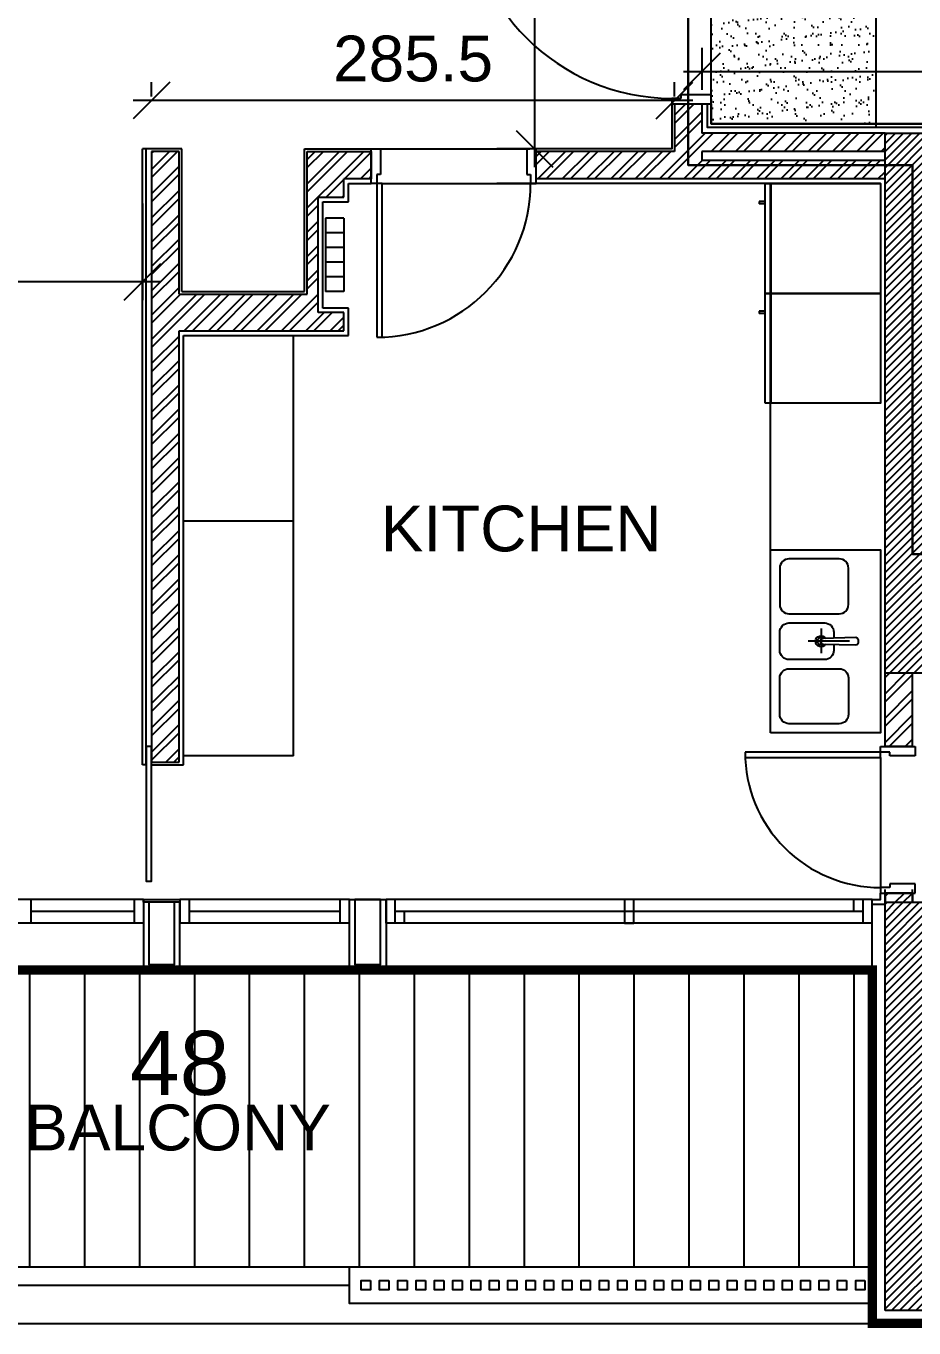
# Model space of a CAD drawing. Extents: x 0 to 47, y -4.1 to 58.5.
# Drawn here: x 6.89 to 11.74, y 3.47 to 10.58 of the extents above; entities that cross this region are included whole.
import ezdxf
from ezdxf.enums import TextEntityAlignment as Align

# ---------------------------------------------------------------- set-up
doc = ezdxf.new("R2010")
doc.units = 0
doc.header["$MEASUREMENT"] = 0
doc.header["$PDMODE"] = 35
doc.header["$PDSIZE"] = 0.3
doc.layers.get('0').update_dxf_attribs({"linetype": 'CONTINUOUS'})
doc.layers.get('DEFPOINTS').update_dxf_attribs({"linetype": 'CONTINUOUS'})
for name, color, linetype in [('04', 4, 'CONTINUOUS'), ('A-ALU', 9, 'CONTINUOUS'), ('A-AREAS', 6, 'CONTINUOUS'), ('A-AREAS-TXT', 6, 'CONTINUOUS'), ('A-BALUST', 1, 'CONTINUOUS'), ('A-claustra', 9, 'CONTINUOUS'), ('a-dim', 3, 'CONTINUOUS'), ('A-DOORS', 1, 'CONTINUOUS'), ('A-HATCH-CONC', 8, 'CONTINUOUS'), ('A-HATCH-WALL', 8, 'CONTINUOUS'), ('a-kitchen', 61, 'CONTINUOUS'), ('a-kitchen-50', 61, 'CONTINUOUS'), ('A-moquette', 137, 'CONTINUOUS'), ('A-NOMENCLATURE', 3, 'CONTINUOUS'), ('A-PLASTER', 8, 'CONTINUOUS'), ('A-PORTE', 1, 'CONTINUOUS'), ('A-proj-marble', 137, 'CONTINUOUS'), ('A-proj-wood', 5, 'CONTINUOUS'), ('A-PROJECTION', 9, 'CONTINUOUS'), ('a-revetement', 1, 'CONTINUOUS'), ('A-sect-marble', 1, 'CONTINUOUS'), ('a-stru-fac', 200, 'CONTINUOUS'), ('A-TILES', 137, 'CONTINUOUS'), ('A-WALL', 4, 'CONTINUOUS'), ('areaexe', 2, 'CONTINUOUS'), ('S-2ND-3RD-4-5-6TH$0$A-STR 2-3-4-5-6', 2, 'CONTINUOUS')]:
    doc.layers.add(name, color=color, linetype=linetype)
doc.styles.add('A100-STEXT', font='Arial Regular.ttf', dxfattribs={"height": 0.25})
doc.dimstyles.new('A100-DIM', dxfattribs={"dimtxt": 0.25, "dimasz": 0.2, "dimexe": 0.1, "dimexo": 0.3, "dimgap": 0.1, "dimtad": 1, "dimlfac": 100, "dimrnd": 0.5, "dimdsep": 46, "dimtxsty": 'A100-STEXT', "dimblk1": 'OBLIQUE', "dimblk2": 'OBLIQUE', "dimsah": 1, "dimcen": -0.05, "dimdle": 0.1, "dimclrd": 15, "dimclre": 15, "dimclrt": 256, "dimadec": 0, "dimazin": 0, "dimtfac": 0.28, "dimtix": 1, "dimtmove": 2, "dimatfit": 3, "dimldrblk": 'OBLIQUE', "dimfxl": 1, "dimtolj": 1, "dimarcsym": 0})
pattern_1 = [(45, (-45.46394, -15.12777), (-0.06629126, 0.06629126), []), (45, (-45.41974, -15.12777), (-0.06629126, 0.06629126), [])]

# ---------------------------------------------------------------- blocks, each defined once
blk = doc.blocks.new('_OBLIQUE')
at = {"color": 0, "linetype": 'ByBlock'}
blk.add_line((-0.5, -0.5), (0.5, 0.5), dxfattribs=at)
blk = doc.blocks.new('*D124')
at = {"layer": 'a-dim', "color": 15, "lineweight": -2, "transparency": 16777216}
for p, q in [((16.7784, 10.6362), (16.7784, 10.4362)), ((10.5784, 10.4657), (10.5784, 10.2362)), ((10.4784, 10.3362), (16.8784, 10.3362))]:
    blk.add_line(p, q, dxfattribs=at)
at = {"layer": 'DEFPOINTS', "color": 0, "transparency": 16777216}
for p in [(10.5784, 10.7657), (16.7784, 10.3362), (16.7784, 10.3362)]:
    blk.add_point(p, dxfattribs=at)
at = {"layer": 'a-dim', "color": 15, "lineweight": -2, "transparency": 16777216, "xscale": 0.2, "yscale": 0.2, "zscale": 0.2, "rotation": 180}
blk.add_blockref('_OBLIQUE', (10.5784, 10.3362), dxfattribs=at)
at = {"layer": 'a-dim', "color": 15, "lineweight": -2, "transparency": 16777216, "xscale": 0.2, "yscale": 0.2, "zscale": 0.2}
blk.add_blockref('_OBLIQUE', (16.7784, 10.3362), dxfattribs=at)
at = {"layer": 'a-dim', "transparency": 16777216, "insert": (15.0878, 10.5982), "char_height": 0.25, "attachment_point": 5, "style": 'A100-STEXT'}
blk.add_mtext('\\A1;620', dxfattribs=at)
blk = doc.blocks.new('sink')
at = {"layer": 'a-kitchen'}
for p, q in [((0.325, -0.43), (0.325, -0.565)), ((0.17, -0.5), (0.395, -0.5))]:
    blk.add_line(p, q, dxfattribs=at)
blk.add_lwpolyline([(0.6, -1), (0.6, 0), (0, 0), (0, -1)], close=True, dxfattribs=at)
for points in [[(0.225, -0.05), (0.5, -0.05, -0.414214), (0.55, -0.1), (0.55, -0.3, -0.414214), (0.5, -0.35), (0.225, -0.35, -0.414214), (0.175, -0.3), (0.175, -0.1, -0.414214)], [(0.1342, -0.4799), (0.316, -0.4851, -0.89936), (0.316, -0.5149), (0.1342, -0.5201, -0.70892)], [(0.225, -0.95), (0.5, -0.95, 0.414214), (0.55, -0.9), (0.55, -0.7, 0.414214), (0.5, -0.65), (0.225, -0.65, 0.414214), (0.175, -0.7), (0.175, -0.9, 0.414214)]]:
    blk.add_lwpolyline(points, format="xyb", close=True, dxfattribs=at)
blk.add_lwpolyline([(0.255, -0.5165), (0.255, -0.55, 0.414214), (0.305, -0.6), (0.5, -0.6, 0.414214), (0.55, -0.55), (0.55, -0.45, 0.414214), (0.5, -0.4), (0.305, -0.4, 0.414214), (0.255, -0.45), (0.255, -0.4835, 62.569326)], format="xyb", dxfattribs=at)
for radius, start, end in [(0.03, 211.86593, 148.13407), (0.02, 229.21522, 130.78479)]:
    blk.add_arc((0.325, -0.5), radius, start, end, dxfattribs=at)
blk = doc.blocks.new('frigo')
at = {"layer": 'a-kitchen'}
for p, q in [((-0.6306, 0), (0, 0)), ((-0.6306, -0.6), (-0.6306, 0)), ((-0.6306, -0.6), (-0.6306, 0)), ((-0.5994, 0), (-0.5994, -0.6)), ((-0.5994, 0), (-0.5994, -0.6)), ((-0.6306, -0.0975), (-0.6632, -0.0975)), ((-0.6632, -0.0975), (-0.6632, -0.1102)), ((-0.6306, -0.0975), (-0.6632, -0.0975)), ((-0.6632, -0.0975), (-0.6632, -0.1102)), ((-0.6306, -0.1102), (-0.6632, -0.1102)), ((-0.6306, -0.1102), (-0.6632, -0.1102))]:
    blk.add_line(p, q, dxfattribs=at)
blk.add_lwpolyline([(-0.6306, -0.6), (-0.6306, 0), (0, 0), (0, -0.6)], close=True, dxfattribs=at)
blk = doc.blocks.new('P80E19D')
at = {"layer": 'A-PORTE'}
for p, q in [((0, -0.19), (0, 0)), ((0, 0), (0.05, 0)), ((0.05, 0), (0.05, -0.14)), ((0.75, 0), (0.75, -0.14)), ((0.8, 0), (0.75, 0)), ((0.8, -0.19), (0.8, 0)), ((0.05, -0.14), (0.03, -0.14)), ((0.03, -0.14), (0.03, -0.19)), ((0.75, -0.14), (0.77, -0.14)), ((0.77, -0.14), (0.77, -0.19)), ((0.03, -0.19), (0, -0.19)), ((0.06, -0.19), (0.02, -0.19)), ((0.03, -0.19), (0.03, -0.93)), ((0.06, -0.93), (0.06, -0.19)), ((0.77, -0.19), (0.8, -0.19))]:
    blk.add_line(p, q, dxfattribs=at)
blk.add_arc((0.03, -0.19), 0.74, 270, 0, dxfattribs=at)
blk = doc.blocks.new('*D248')
at = {"layer": 'a-dim', "color": 15, "lineweight": -2, "transparency": 16777216}
for p, q in [((0.4934, 9.615), (0.4934, 9.0876)), ((7.5234, 9.615), (7.5234, 9.0876)), ((7.6234, 9.1876), (0.3934, 9.1876))]:
    blk.add_line(p, q, dxfattribs=at)
at = {"layer": 'DEFPOINTS', "color": 0, "transparency": 16777216}
for p in [(0.4934, 9.915), (7.5234, 9.915), (0.4934, 9.1876)]:
    blk.add_point(p, dxfattribs=at)
at = {"layer": 'a-dim', "color": 15, "lineweight": -2, "transparency": 16777216, "xscale": 0.2, "yscale": 0.2, "zscale": 0.2}
for p, rotation in [((0.4934, 9.1876), 180.00000000162), ((7.5234, 9.1876), 1.619984146827846e-09)]:
    blk.add_blockref('_OBLIQUE', p, dxfattribs=dict(at, rotation=rotation))
at = {"layer": 'a-dim', "transparency": 16777216, "insert": (4.0084, 9.4154), "char_height": 0.25, "attachment_point": 5, "rotation": 0, "style": 'A100-STEXT'}
blk.add_mtext('\\A1;703', dxfattribs=at)
blk = doc.blocks.new('*D252')
at = {"layer": 'a-dim', "color": 15, "lineweight": -2, "transparency": 16777216}
for p, q in [((9.6646, 12.445), (9.6646, 9.815)), ((9.8227, 12.345), (9.7646, 12.345)), ((9.8227, 9.915), (9.7646, 9.915))]:
    blk.add_line(p, q, dxfattribs=at)
at = {"layer": 'DEFPOINTS', "color": 0, "transparency": 16777216}
for p in [(9.5227, 12.345), (9.5227, 9.915), (9.6646, 9.915)]:
    blk.add_point(p, dxfattribs=at)
at = {"layer": 'a-dim', "color": 15, "lineweight": -2, "transparency": 16777216, "xscale": 0.2, "yscale": 0.2, "zscale": 0.2}
for p, rotation in [((9.6646, 12.345), 90), ((9.6646, 9.915), 270)]:
    blk.add_blockref('_OBLIQUE', p, dxfattribs=dict(at, rotation=rotation))
at = {"layer": 'a-dim', "transparency": 16777216, "insert": (9.4369, 11.13), "char_height": 0.25, "attachment_point": 5, "rotation": 90, "style": 'A100-STEXT'}
blk.add_mtext('\\A1;243', dxfattribs=at)
blk = doc.blocks.new('*D253')
at = {"layer": 'a-dim', "color": 15, "lineweight": -2, "transparency": 16777216}
for p, q in [((7.5734, 10.2), (7.5734, 10.2781)), ((10.4284, 10.2), (10.4284, 10.2781)), ((10.5284, 10.1781), (7.4734, 10.1781))]:
    blk.add_line(p, q, dxfattribs=at)
at = {"layer": 'DEFPOINTS', "color": 0, "transparency": 16777216}
for p in [(7.5734, 10.1781), (7.5734, 9.9), (10.4284, 9.9)]:
    blk.add_point(p, dxfattribs=at)
at = {"layer": 'a-dim', "color": 15, "lineweight": -2, "transparency": 16777216, "xscale": 0.2, "yscale": 0.2, "zscale": 0.2}
for p, rotation in [((7.5734, 10.1781), 180.0000000000307), ((10.4284, 10.1781), 3.077538224260935e-11)]:
    blk.add_blockref('_OBLIQUE', p, dxfattribs=dict(at, rotation=rotation))
at = {"layer": 'a-dim', "transparency": 16777216, "insert": (9.0009, 10.4058), "char_height": 0.25, "attachment_point": 5, "style": 'A100-STEXT'}
blk.add_mtext('\\A1;285.5', dxfattribs=at)

msp = doc.modelspace()

# ---------------------------------------------------------------- hatches: boundary and pattern name
at = {"layer": 'A-HATCH-CONC'}
h = msp.add_hatch(dxfattribs=at)
h.set_pattern_fill('ANSI31', color=256, scale=0.25, style=0)
h.paths.add_polyline_path([(15.77837, 10), (15.05337, 10), (15.05337, 9.75), (15.47837, 9.75), (15.47837, 7.85), (11.87837, 7.85), (11.87837, 9.75), (12.30337, 9.75), (12.30337, 10), (11.57837, 10), (11.57837, 7.05), (11.87837, 7.05), (11.87837, 7.55), (15.47837, 7.55), (15.47837, 7.05), (15.77837, 7.05)])
h = msp.add_hatch(dxfattribs=at)
h.set_pattern_fill('ANSI31', color=256, scale=0.25, style=0)
h.paths.add_polyline_path([(11.87837, 5.8), (11.57837, 5.8), (11.57837, 3.57), (11.87837, 3.57)])
at = {"layer": 'A-HATCH-WALL'}
h = msp.add_hatch(dxfattribs=at)
h.set_pattern_fill('ANSI32', color=256, scale=0.25, style=0)
h.set_pattern_definition([(45, (-48.91196, -21.93079), (-0.06629126, 0.06629126), []), (45, (-48.86777, -21.93079), (-0.06629126, 0.06629126), [])])
h.paths.add_polyline_path([(10.57837, 9.9), (11.57837, 9.9), (11.57837, 10), (10.57837, 10), (10.57837, 10.16), (10.42837, 10.16), (10.42837, 9.9), (9.67295, 9.9), (9.67295, 9.75), (11.57837, 9.75), (11.57837, 9.85), (10.57837, 9.85)])
h = msp.add_hatch(dxfattribs=at)
h.set_pattern_fill('ANSI32', color=256, scale=0.25, style=0)
h.set_pattern_definition(pattern_1)
h.paths.add_polyline_path([(7.57337, 6.93542), (7.72337, 6.93542), (7.72337, 8.92), (8.62337, 8.92), (8.62337, 9.02), (8.48337, 9.02), (8.48337, 9.65), (8.62337, 9.65), (8.62337, 9.9), (8.42337, 9.9), (8.42337, 9.12), (7.72337, 9.12), (7.72337, 9.9), (7.57337, 9.9)])
h = msp.add_hatch(dxfattribs=at)
h.set_pattern_fill('ANSI32', color=256, scale=0.25, style=0)
h.set_pattern_definition(pattern_1)
h.paths.add_polyline_path([(8.77295, 9.75), (8.77295, 9.9), (8.62337, 9.9), (8.62337, 9.75)])
h = msp.add_hatch(dxfattribs=at)
h.set_pattern_fill('ANSI32', color=256, scale=0.25, style=0)
h.paths.add_polyline_path([(11.72837, 7.05), (11.57837, 7.05), (11.57837, 6.65), (11.72837, 6.65)])
h = msp.add_hatch(dxfattribs=at)
h.set_pattern_fill('ANSI32', color=256, scale=0.25, style=0)
h.set_pattern_definition(pattern_1)
h.paths.add_polyline_path([(7.57337, 6.565), (7.72337, 6.565), (7.72337, 6.93542), (7.57337, 6.93542)])
h = msp.add_hatch(dxfattribs=at)
h.set_pattern_fill('ANSI32', color=256, scale=0.25, style=0)
h.paths.add_polyline_path([(11.72837, 5.85), (11.57837, 5.85), (11.57837, 5.8), (11.72837, 5.8)])
at = {"layer": 'A-moquette'}
h = msp.add_hatch(dxfattribs=at)
h.set_pattern_fill('AR-SAND', color=256, scale=0.05, style=0)
h.paths.add_polyline_path([(11.52837, 11.6), (10.62837, 11.6), (10.62837, 10.05), (11.52837, 10.05)])
at = {"layer": 'A-TILES'}
h = msp.add_hatch(dxfattribs=at)
h.set_pattern_fill('_USER', color=256, scale=0.3, angle=90, style=0, pattern_type=0)
h.set_pattern_definition([(90, (30.60837, 8.1), (-0.3, 2e-17), [])])
h.paths.add_polyline_path([(11.50837, 5.43), (8.87837, 5.43), (8.67837, 5.43), (7.72837, 5.43), (7.52837, 5.43), (4.29837, 5.43), (4.29837, 3.8089), (8.67837, 3.8089), (11.50837, 3.8089)])

# ---------------------------------------------------------------- linework, layer by layer
at = {"layer": '04', "color": 11}
for p, q in [((8.62337, 9.535), (8.52337, 9.535)), ((8.52337, 9.535), (8.52337, 9.135)), ((8.62337, 9.535), (8.62337, 9.135)), ((8.62337, 9.455), (8.52337, 9.455)), ((8.62337, 9.375), (8.52337, 9.375)), ((8.62337, 9.295), (8.52337, 9.295)), ((8.62337, 9.215), (8.52337, 9.215)), ((8.62337, 9.135), (8.52337, 9.135))]:
    msp.add_line(p, q, dxfattribs=at)
at = {"layer": 'A-ALU'}
for p, q in [((7.52837, 5.815), (4.29837, 5.815)), ((6.91337, 5.815), (6.91337, 5.685)), ((7.47837, 5.815), (7.47837, 5.685)), ((7.52837, 5.815), (7.52837, 5.685)), ((8.65337, 5.815), (7.72837, 5.815)), ((7.72837, 5.815), (7.72837, 5.685)), ((7.77837, 5.815), (7.77837, 5.685)), ((8.60337, 5.685), (8.60337, 5.815)), ((8.65337, 5.685), (8.65337, 5.815)), ((11.50837, 5.815), (8.85337, 5.815)), ((8.85337, 5.685), (8.85337, 5.815)), ((8.90337, 5.685), (8.90337, 5.815)), ((11.40837, 5.75), (11.40837, 5.815)), ((11.45837, 5.685), (11.45837, 5.815)), ((11.50837, 5.685), (11.50837, 5.815)), ((7.47837, 5.75), (6.91337, 5.75)), ((8.60337, 5.75), (7.77837, 5.75)), ((11.45837, 5.75), (8.90337, 5.75)), ((8.95337, 5.685), (8.95337, 5.75)), ((7.52837, 5.685), (4.29837, 5.685)), ((8.65337, 5.685), (7.72837, 5.685)), ((11.50837, 5.685), (8.85337, 5.685)), ((7.52837, 5.43), (4.29837, 5.43)), ((8.65337, 5.43), (7.72837, 5.43)), ((11.50837, 5.43), (8.85337, 5.43))]:
    msp.add_line(p, q, dxfattribs=at)
msp.add_lwpolyline([(10.20587, 5.815), (10.15587, 5.815), (10.15587, 5.685), (10.20587, 5.685)], close=True, dxfattribs=at)
at = {"layer": 'A-AREAS'}
for points in [[(0.00837, 20.05), (0.00837, 3.5), (2.02837, 3.5), (4.29837, 3.8089), (4.29837, 5.43), (11.50837, 5.43), (11.50837, 3.5), (13.67837, 3.5), (13.67837, 7.7), (12.34117, 7.7), (12.26587, 7.55), (12.65337, 7.55), (12.65337, 7.25), (11.87837, 7.25), (11.87837, 7.55), (12.26587, 7.55), (12.34117, 7.7), (11.72837, 7.7), (11.72837, 9.825), (10.50337, 9.825), (10.50337, 11.725)], [(10.50337, 11.725), (10.50337, 9.825), (11.72837, 9.825), (11.72837, 7.7), (15.62837, 7.7)]]:
    msp.add_lwpolyline(points, dxfattribs=at)
msp.add_lwpolyline([(11.50837, 5.43), (4.29837, 5.43), (4.29837, 3.8089), (2.03312, 3.5), (11.50837, 3.5)], close=True, dxfattribs=at)
at = {"layer": 'A-BALUST'}
for p, q in [((4.29837, 3.8089), (8.65337, 3.8089)), ((3.56504, 3.7089), (8.65337, 3.7089))]:
    msp.add_line(p, q, dxfattribs=at)
at = {"layer": 'A-claustra'}
for points in [[(11.50837, 3.8089), (11.50837, 3.6089), (8.65337, 3.6089), (8.65337, 3.8089)], [(8.76837, 3.7339), (8.76837, 3.6839), (8.71837, 3.6839), (8.71837, 3.7339)], [(8.86837, 3.7339), (8.86837, 3.6839), (8.81837, 3.6839), (8.81837, 3.7339)], [(8.96837, 3.7339), (8.96837, 3.6839), (8.91837, 3.6839), (8.91837, 3.7339)], [(9.06837, 3.7339), (9.06837, 3.6839), (9.01837, 3.6839), (9.01837, 3.7339)], [(9.16837, 3.7339), (9.16837, 3.6839), (9.11837, 3.6839), (9.11837, 3.7339)], [(9.26837, 3.7339), (9.26837, 3.6839), (9.21837, 3.6839), (9.21837, 3.7339)], [(9.36837, 3.7339), (9.36837, 3.6839), (9.31837, 3.6839), (9.31837, 3.7339)], [(9.46837, 3.7339), (9.46837, 3.6839), (9.41837, 3.6839), (9.41837, 3.7339)], [(9.56837, 3.7339), (9.56837, 3.6839), (9.51837, 3.6839), (9.51837, 3.7339)], [(9.66837, 3.7339), (9.66837, 3.6839), (9.61837, 3.6839), (9.61837, 3.7339)], [(9.76837, 3.7339), (9.76837, 3.6839), (9.71837, 3.6839), (9.71837, 3.7339)], [(9.86837, 3.7339), (9.86837, 3.6839), (9.81837, 3.6839), (9.81837, 3.7339)], [(9.96837, 3.7339), (9.96837, 3.6839), (9.91837, 3.6839), (9.91837, 3.7339)], [(10.06837, 3.7339), (10.06837, 3.6839), (10.01837, 3.6839), (10.01837, 3.7339)], [(10.16837, 3.7339), (10.16837, 3.6839), (10.11837, 3.6839), (10.11837, 3.7339)], [(10.26837, 3.7339), (10.26837, 3.6839), (10.21837, 3.6839), (10.21837, 3.7339)], [(10.36837, 3.7339), (10.36837, 3.6839), (10.31837, 3.6839), (10.31837, 3.7339)], [(10.46837, 3.7339), (10.46837, 3.6839), (10.41837, 3.6839), (10.41837, 3.7339)], [(10.56837, 3.7339), (10.56837, 3.6839), (10.51837, 3.6839), (10.51837, 3.7339)], [(10.66837, 3.7339), (10.66837, 3.6839), (10.61837, 3.6839), (10.61837, 3.7339)], [(10.76837, 3.7339), (10.76837, 3.6839), (10.71837, 3.6839), (10.71837, 3.7339)], [(10.86837, 3.7339), (10.86837, 3.6839), (10.81837, 3.6839), (10.81837, 3.7339)], [(10.96837, 3.7339), (10.96837, 3.6839), (10.91837, 3.6839), (10.91837, 3.7339)], [(11.06837, 3.7339), (11.06837, 3.6839), (11.01837, 3.6839), (11.01837, 3.7339)], [(11.16837, 3.7339), (11.16837, 3.6839), (11.11837, 3.6839), (11.11837, 3.7339)], [(11.26837, 3.7339), (11.26837, 3.6839), (11.21837, 3.6839), (11.21837, 3.7339)], [(11.36837, 3.7339), (11.36837, 3.6839), (11.31837, 3.6839), (11.31837, 3.7339)], [(11.46837, 3.7339), (11.46837, 3.6839), (11.41837, 3.6839), (11.41837, 3.7339)]]:
    msp.add_lwpolyline(points, close=True, dxfattribs=at)
at = {"layer": 'a-kitchen-50'}
for p, q in [((10.95337, 6.725), (10.95337, 9.725)), ((8.34837, 6.6), (8.34837, 8.895)), ((8.34837, 7.88165), (7.74837, 7.88165)), ((8.34837, 6.6), (7.74837, 6.6))]:
    msp.add_line(p, q, dxfattribs=at)
at = {"layer": 'A-moquette'}
msp.add_lwpolyline([(10.62837, 11.6), (11.52837, 11.6), (11.52837, 10.05), (10.62837, 10.05)], close=True, dxfattribs=at)
at = {"layer": 'A-PLASTER'}
for p, q in [((7.73837, 9.915), (7.54337, 9.915)), ((7.73837, 9.135), (7.73837, 9.915)), ((8.40837, 9.135), (8.40837, 9.915)), ((8.40837, 9.915), (8.77295, 9.915)), ((8.64837, 9.625), (8.64837, 9.725)), ((8.64837, 9.725), (8.77295, 9.725)), ((11.55337, 9.725), (9.45795, 9.725)), ((8.50837, 9.625), (8.64837, 9.625)), ((8.50837, 9.045), (8.50837, 9.625)), ((7.73837, 9.135), (8.40837, 9.135)), ((8.64837, 9.045), (8.50837, 9.045)), ((8.64837, 8.895), (8.64837, 9.045)), ((7.74837, 6.55), (7.74837, 8.895)), ((7.74837, 8.895), (8.64837, 8.895)), ((7.57337, 6.55), (7.74837, 6.55))]:
    msp.add_line(p, q, dxfattribs=at)
for points in [[(10.41337, 10.16), (10.41337, 9.915), (9.45795, 9.915)], [(11.50837, 5.79), (11.50837, 5.815), (11.55337, 5.815), (11.55337, 5.85)], [(7.52837, 5.8), (7.52837, 5.815), (7.72837, 5.815), (7.72837, 5.8)]]:
    msp.add_lwpolyline(points, dxfattribs=at)
at = {"layer": 'A-PORTE'}
for p, q in [((10.41337, 10.19), (10.41337, 10.16)), ((10.46337, 10.19), (10.41337, 10.19)), ((10.62837, 10.21), (10.46337, 10.21)), ((10.46337, 10.21), (10.46337, 10.19)), ((10.62837, 10.16), (10.62837, 10.21)), ((10.41337, 10.16), (10.62837, 10.16)), ((8.77295, 9.915), (8.82295, 9.915)), ((8.77295, 9.725), (8.77295, 9.915)), ((8.82295, 9.915), (8.82295, 9.775)), ((9.67295, 9.915), (9.62295, 9.915)), ((9.62295, 9.915), (9.62295, 9.775)), ((9.67295, 9.725), (9.67295, 9.915)), ((8.80295, 9.775), (8.80295, 9.725)), ((8.82295, 9.775), (8.80295, 9.775)), ((9.62295, 9.775), (9.64295, 9.775)), ((9.64295, 9.775), (9.64295, 9.725)), ((8.80295, 9.725), (8.77295, 9.725)), ((8.83295, 9.725), (8.79295, 9.725)), ((8.80295, 9.725), (8.80295, 8.885)), ((8.83295, 8.88588), (8.83295, 9.725)), ((9.64295, 9.725), (9.67295, 9.725))]:
    msp.add_line(p, q, dxfattribs=at)
msp.add_lwpolyline([(7.57337, 6.65027), (7.54337, 6.65027), (7.54337, 5.91527), (7.57337, 5.91527)], close=True, dxfattribs=at)
for centre, radius, start, end in [((10.41337, 11.31), 1.12, 180, 270), ((8.80151, 9.72644), 0.84144, 270.098223, 359.901777)]:
    msp.add_arc(centre, radius, start, end, dxfattribs=at)
at = {"layer": 'A-proj-marble'}
msp.add_lwpolyline([(11.52837, 10.05), (15.82837, 10.05), (15.82837, 11.6), (11.52837, 11.6)], close=True, dxfattribs=at)
at = {"layer": 'A-proj-wood'}
for p, q in [((7.52337, 6.55), (7.52337, 9.915)), ((7.54337, 9.915), (7.52337, 9.915)), ((7.54337, 6.55), (7.54337, 9.915)), ((7.54337, 6.55), (7.52337, 6.55))]:
    msp.add_line(p, q, dxfattribs=at)
msp.add_lwpolyline([(10.62837, 10.16), (10.62837, 10.05), (11.52837, 10.05), (11.52837, 10.03), (10.60837, 10.03), (10.60837, 10.16)], dxfattribs=at)
at = {"layer": 'A-PROJECTION'}
msp.add_line((2.02837, 3.5), (11.50837, 3.5), dxfattribs=at)
at = {"layer": 'a-revetement'}
for p, q in [((11.50837, 3.5), (11.50837, 5.79)), ((11.50837, 5.79), (11.57837, 5.79)), ((11.94837, 3.5), (11.50837, 3.5))]:
    msp.add_line(p, q, dxfattribs=at)
for points in [[(7.72837, 5.8), (7.52837, 5.8), (7.52837, 5.43), (7.72837, 5.43)], [(8.65337, 5.43), (8.65337, 5.815), (8.85337, 5.815), (8.85337, 5.43)]]:
    msp.add_lwpolyline(points, close=True, dxfattribs=at)
at = {"layer": 'A-sect-marble'}
for points in [[(12.35337, 10.05), (11.52837, 10.05)], [(12.35337, 10.05), (11.52837, 10.05)], [(12.33337, 10.03), (11.52837, 10.03)], [(12.33337, 10.03), (11.52837, 10.03)]]:
    msp.add_lwpolyline(points, dxfattribs=at)
at = {"layer": 'a-stru-fac'}
for points in [[(7.69837, 5.8), (7.55837, 5.8), (7.55837, 5.46), (7.69837, 5.46)], [(8.82337, 5.815), (8.68337, 5.815), (8.68337, 5.46), (8.82337, 5.46)]]:
    msp.add_lwpolyline(points, close=True, dxfattribs=at)
at = {"layer": 'A-TILES'}
for p, q in [((8.82295, 9.915), (9.63795, 9.915)), ((8.83295, 9.725), (9.64295, 9.725)), ((11.55337, 6.59), (11.55337, 5.88))]:
    msp.add_line(p, q, dxfattribs=at)
at = {"layer": 'A-WALL'}
for p, q in [((10.42837, 10.16), (10.42837, 9.9)), ((10.57837, 10.16), (10.57837, 10)), ((11.57837, 10), (10.57837, 10)), ((7.72337, 9.9), (7.57337, 9.9)), ((7.57337, 9.9), (7.57337, 6.565)), ((7.72337, 9.12), (7.72337, 9.9)), ((8.42337, 9.12), (8.42337, 9.9)), ((8.42337, 9.9), (8.77295, 9.9)), ((8.77295, 9.9), (8.77295, 9.75)), ((10.42837, 9.9), (9.67295, 9.9)), ((9.67295, 9.75), (9.67295, 9.9)), ((11.57837, 9.9), (10.57837, 9.9)), ((10.57837, 9.9), (10.57837, 9.85)), ((11.57837, 9.85), (10.57837, 9.85)), ((8.62337, 9.65), (8.62337, 9.75)), ((8.77295, 9.75), (8.62337, 9.75)), ((11.57837, 9.75), (9.67295, 9.75)), ((8.48337, 9.65), (8.62337, 9.65)), ((8.48337, 9.02), (8.48337, 9.65)), ((7.72337, 9.12), (8.42337, 9.12)), ((8.62337, 9.02), (8.48337, 9.02)), ((8.54337, 9.02), (8.53337, 9.02)), ((8.62337, 8.92), (8.62337, 9.02)), ((7.72337, 6.565), (7.72337, 8.92)), ((7.72337, 6.565), (7.72337, 8.92)), ((7.72337, 8.92), (8.62337, 8.92)), ((11.57837, 6.65), (11.57837, 7.05)), ((11.72837, 6.65), (11.72837, 7.05)), ((11.72837, 6.65), (11.57837, 6.65)), ((7.57337, 6.565), (7.72337, 6.565)), ((11.72837, 5.85), (11.57837, 5.85)), ((11.57837, 5.85), (11.57837, 5.8))]:
    msp.add_line(p, q, dxfattribs=at)
msp.add_lwpolyline([(11.72837, 5.85), (11.72837, 5.8)], dxfattribs=at)
at = {"layer": 'areaexe', "const_width": 0.05}
msp.add_lwpolyline([(15.84837, 22.5962), (11.50837, 22.5962), (11.50837, 20.75), (3.85837, 20.75), (3.85837, 18.67), (0.54837, 18.67), (0.54837, 20.05), (0.00837, 20.05), (0.00837, 3.5), (2.03312, 3.5), (4.29837, 3.8089), (4.29837, 5.43), (11.50837, 5.43), (11.50837, 3.5), (15.84837, 3.5)], dxfattribs=at)
at = {"layer": 'S-2ND-3RD-4-5-6TH$0$A-STR 2-3-4-5-6'}
for p, q in [((11.57837, 5.8), (11.57837, 5.87)), ((11.72837, 5.8), (11.72837, 5.87)), ((11.57837, 3.57), (11.57837, 5.8)), ((11.57837, 5.8), (11.87837, 5.8)), ((11.87837, 3.57), (11.57837, 3.57))]:
    msp.add_line(p, q, dxfattribs=at)
msp.add_lwpolyline([(11.87837, 9.75), (11.87837, 7.85), (15.47837, 7.85), (15.47837, 9.75), (15.05337, 9.75), (15.05337, 10), (15.77837, 10), (15.77837, 7.05), (15.47837, 7.05), (15.47837, 7.55), (11.87837, 7.55), (11.87837, 7.05), (11.57837, 7.05), (11.57837, 10), (12.30337, 10), (12.30337, 9.75)], close=True, dxfattribs=at)

# ---------------------------------------------------------------- block references
at = {"layer": 'A-DOORS', "rotation": 270.0000000026804}
msp.add_blockref('P80E19D', (11.74337, 6.65), dxfattribs=at)
at = {"layer": 'a-kitchen-50'}
for p in [(11.55337, 9.725), (11.55337, 9.125)]:
    msp.add_blockref('frigo', p, dxfattribs=at)
at = {"layer": 'a-kitchen-50', "xscale": -1, "rotation": 359.9999999999276}
msp.add_blockref('sink', (11.55337, 7.725), dxfattribs=at)

# ---------------------------------------------------------------- texts
at = {"layer": 'A-AREAS-TXT', "style": 'A100-STEXT'}
msp.add_text('48', height=0.35, dxfattribs=at).set_placement((7.7266, 4.74752), align=Align.CENTER)
at = {"layer": 'A-NOMENCLATURE', "style": 'A100-STEXT'}
for s, p in [('KITCHEN', (9.59075, 7.84099)), ('BALCONY', (7.71798, 4.56971))]:
    msp.add_text(s, height=0.25, dxfattribs=at).set_placement(p, align=Align.MIDDLE)

# ---------------------------------------------------------------- dimensions: what is measured, and where the dimension line sits
at = {"layer": 'a-dim'}
for p1, p2, distance, picture, middle in [((9.52274, 12.345), (9.52274, 9.915), 0.14186, '*D252', (9.43688, 11.13)), ((10.42837, 9.9), (7.57337, 9.9), -0.27811, '*D253', (9.00087, 10.40575)), ((7.52337, 9.915), (0.49337, 9.915), 0.72736, '*D248', (4.00837, 9.41537))]:
    dim = msp.add_aligned_dim(p1=p1, p2=p2, distance=distance, dimstyle='A100-DIM', dxfattribs=at)
    dim.commit()
    dim.dimension.update_dxf_attribs({"geometry": picture, "text_midpoint": middle})
dim = msp.add_linear_dim(base=(16.77837, 10.33621), p1=(10.57837, 10.76566), p2=(16.77837, 10.33621), dimstyle='A100-DIM', dxfattribs=at)
dim.commit()
dim.dimension.update_dxf_attribs({"geometry": '*D124', "text_midpoint": (15.08778, 10.59822), "dimtype": 160})

doc.saveas('drawing.dxf')
